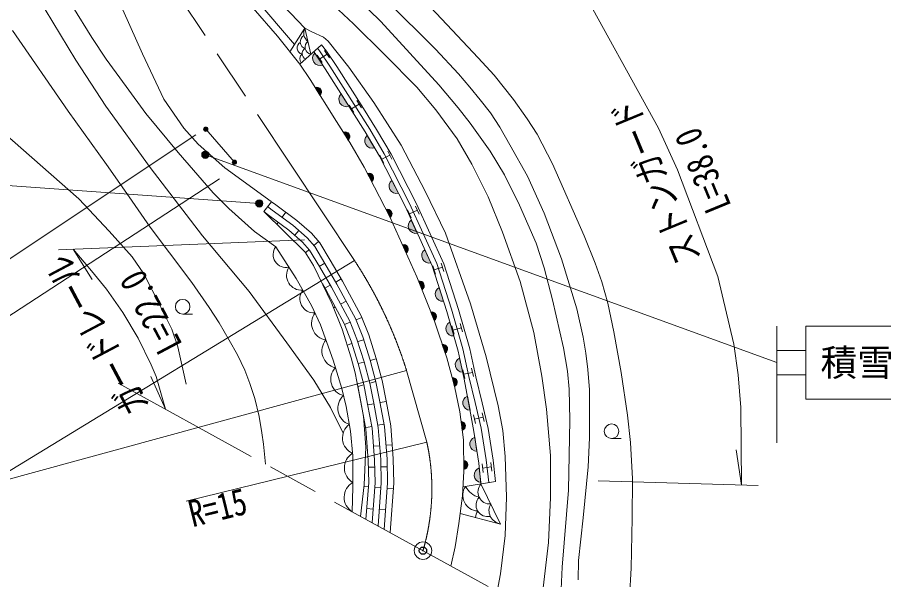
# Model space of a CAD drawing. Units: millimetres, scale not verified. Extents: x 40000 to 680000, y 20000 to 380000.
# Drawn here: x 230795 to 290082, y 242675 to 281173 of the extents above; entities that cross this region are included whole.
import ezdxf
from ezdxf.enums import TextEntityAlignment as Align

# ---------------------------------------------------------------- set-up
doc = ezdxf.new("R2010")
doc.units = ezdxf.units.MM
doc.header["$LTSCALE"] = 1000
doc.header["$PDMODE"] = 32
doc.header["$PDSIZE"] = 500
doc.linetypes.add('CHAIN', pattern=[18.5, 12, -1.5, 3.5, -1.5])
for name, color, linetype, lineweight in [('M-BGD', 7, 'Continuous', 13), ('M-BMK', 2, 'CHAIN', 13), ('M-BMK-SRVR', 3, 'Continuous', 13), ('M-STR-HTXT', 7, 'Continuous', 13), ('M-STR-STRC', 7, 'Continuous', 13)]:
    doc.layers.add(name, color=color, linetype=linetype, lineweight=lineweight)
doc.layers.add('M-OTRS', color=6, linetype='Continuous')
doc.styles.add('ＭＳ ゴシック', font='')
doc.styles.get('ＭＳ ゴシック').set_extended_font_data('MS Gothic')

msp = doc.modelspace()

# ---------------------------------------------------------------- hatches: boundary and pattern name
at = {"layer": 'M-BGD'}
for points in [[(251697, 277903, -0.82183), (251152, 278730)], [(251507, 275835), (251172, 276363, -0.84072)], [(253486, 275088, -0.82183), (252956, 275925)], [(243537, 273514, -1), (243837, 273514, -0.41421), (243687, 273364, -0.41421)], [(253446, 272773), (253111, 273301, -0.84072)], [(255240, 272238, -0.82183), (254738, 273093)], [(245505, 271250, -1), (245805, 271250, -0.41421), (245655, 271100, -0.41421)], [(255051, 269925), (254766, 270482, -0.84072)], [(256876, 269126, -0.82183), (256425, 270008)], [(256311, 267462), (256026, 268019, -0.84072)], [(258166, 266393, -0.82183), (257757, 267296)], [(257406, 265039), (257148, 265609, -0.84072)], [(259086, 264362, -0.82183), (258677, 265265)], [(258490, 262526), (258262, 263109, -0.84072)], [(259963, 261742, -0.82183), (259657, 262684)], [(259318, 260416), (259089, 260999, -0.84072)], [(260666, 259358, -0.82183), (260397, 260312)], [(260076, 258181), (259875, 258773, -0.84072)], [(261275, 256875, -0.82183), (261064, 257843)], [(260720, 255906), (260555, 256510, -0.84072)], [(261780, 254275, -0.82183), (261597, 255248)], [(261236, 252894), (261157, 253515, -0.84072)], [(262249, 251449, -0.82183), (262093, 252427)], [(261359, 250218), (261347, 250844, -0.84072)], [(262514, 249336, -0.82183), (262410, 250321)]]:
    msp.add_hatch(color=256, dxfattribs=at).paths.add_polyline_path(points)
at = {"layer": 'M-STR-HTXT'}
for points in [[(243881, 271888, -1), (243442, 271649, -0.41421), (243542, 271988, -0.41421)], [(247212, 268642, -0.41421), (247559, 268575, -0.41421), (247492, 268228, -1)]]:
    msp.add_hatch(color=256, dxfattribs=at).paths.add_polyline_path(points)

# ---------------------------------------------------------------- linework, layer by layer
at = {"layer": 'M-BGD'}
for p, q in [((250128, 277969), (251614, 279291)), ((251697, 277903), (251152, 278730)), ((251988, 278657), (251487, 278327)), ((251823, 278908), (252153, 278407)), ((251322, 278577), (251652, 278076)), ((251172, 276363), (251507, 275835)), ((253486, 275088), (252956, 275925)), ((253511, 275157), (253832, 274650)), ((254179, 275225), (253672, 274904)), ((254018, 275478), (254339, 274971)), ((243687, 273514), (245655, 271250)), ((253111, 273301), (253446, 272773)), ((255240, 272238), (254738, 273093)), ((255612, 271727), (255885, 271193)), ((256283, 271733), (255749, 271460)), ((256146, 272000), (256419, 271466)), ((254766, 270482), (255051, 269925)), ((256876, 269126), (256425, 270008)), ((247660, 267877), (248184, 268551)), ((256026, 268019), (256311, 267462)), ((257503, 267999), (257750, 267452)), ((258049, 268246), (258297, 267700)), ((249170, 267823), (248915, 267481)), ((258173, 267973), (257627, 267725)), ((248660, 267138), (248558, 267002)), ((258166, 266393), (257757, 267296)), ((250063, 266571), (249782, 266250)), ((251406, 265837), (251086, 265555)), ((257148, 265609), (257406, 265039)), ((250765, 265273), (250529, 265064)), ((259086, 264362), (258677, 265265)), ((251828, 264344), (251462, 264125)), ((259233, 264165), (259418, 263594)), ((259896, 264065), (259326, 263879)), ((259804, 264350), (259989, 263779)), ((252950, 263268), (252581, 263053)), ((252212, 262838), (251844, 262623)), ((258262, 263109), (258490, 262526)), ((259963, 261742), (259657, 262684)), ((253293, 261748), (252918, 261545)), ((252542, 261342), (252433, 261283)), ((259089, 260999), (259318, 260416)), ((242111, 260862), (242778, 260862)), ((253575, 260310), (253178, 260152)), ((254369, 260625), (253972, 260468)), ((260666, 259358), (260397, 260312)), ((260687, 259471), (260524, 260049)), ((260605, 259760), (261183, 259923)), ((261264, 259634), (261101, 260212)), ((254501, 259097), (254094, 258969)), ((253687, 258840), (253361, 258737)), ((259875, 258773), (260076, 258181)), ((254534, 257574), (254122, 257463)), ((255359, 257796), (254947, 257685)), ((261275, 256875), (261064, 257843)), ((261416, 256445), (261288, 257031)), ((261352, 256738), (261938, 256866)), ((262002, 256573), (261874, 257159)), ((255336, 256236), (254924, 256125)), ((260555, 256510), (260720, 255906)), ((254510, 256014), (254087, 255900)), ((261780, 254275), (261597, 255248)), ((255195, 254719), (254775, 254640)), ((256035, 254875), (255615, 254797)), ((262156, 253366), (262019, 253950)), ((262087, 253658), (262672, 253795)), ((262740, 253502), (262604, 254087)), ((255050, 253166), (254543, 253071)), ((255889, 253322), (255469, 253244)), ((261157, 253515), (261236, 252894)), ((262249, 251449), (262093, 252427)), ((271461, 252340), (272128, 252340)), ((255593, 251841), (255168, 251809)), ((256445, 251907), (256019, 251874)), ((261347, 250844), (261359, 250218)), ((255250, 250383), (254823, 250375)), ((256104, 250401), (255677, 250392)), ((262514, 249336), (262410, 250321)), ((262673, 250018), (262597, 250613)), ((262635, 250315), (263230, 250392)), ((263268, 250094), (263192, 250689)), ((254824, 249040), (254527, 249062)), ((255675, 248976), (255250, 249008)), ((261296, 249028), (263520, 249394)), ((263857, 246483), (262525, 249231)), ((256527, 248911), (256101, 248943)), ((255137, 247512), (254711, 247544)), ((255989, 247448), (255563, 247480)), ((263857, 246483), (261095, 247199))]:
    msp.add_line(p, q, dxfattribs=at)
for points in [[(250206, 314951), (246452, 314078), (242612, 312787), (239462, 311472), (238096, 310629), (236420, 309220), (234142, 306969), (232158, 304636), (231609, 303057), (231098, 300977), (230911, 298902), (231138, 297104), (231607, 295431), (232559, 292803), (234569, 288716), (236767, 284519), (239354, 278663), (240810, 275562), (242197, 273590), (243161, 272482), (244993, 270874), (248160, 268569)], [(245880, 291460), (247863, 288792), (250730, 285731), (255671, 280878), (259630, 276541), (260967, 274985), (261780, 273926), (263151, 272014), (264129, 270388), (265171, 268311), (266296, 265714), (266845, 264034), (267412, 261830), (268161, 258556), (268435, 256958), (268563, 255713), (268609, 253594), (268518, 248795), (268088, 243530), (267903, 239524)], [(248474, 265459), (247030, 266499), (245267, 268088), (244204, 269162), (241798, 271913), (239594, 274586), (238236, 276444), (236870, 278309), (235889, 279800), (234595, 281889), (233594, 283514), (232249, 285776), (231412, 287349), (230514, 289204)], [(266419, 240339), (266787, 242122), (267139, 245225), (267273, 248311), (267290, 251180), (267005, 254341), (266686, 256606), (266132, 259598), (265209, 263086), (263999, 266466), (263015, 268893), (261898, 271115), (260884, 272849), (259437, 274836), (258141, 276380), (255917, 278626), (253797, 280736), (250386, 283946), (248301, 286102), (245759, 288513)], [(253092, 252706), (252226, 254466), (251096, 256330), (249231, 258895), (246662, 262392), (243462, 266223), (239883, 270888), (236854, 275095), (234798, 278249), (232711, 281703), (231665, 283728), (230382, 286687)], [(244500, 286747), (247570, 283495), (250477, 280419), (250954, 280184), (251755, 279814), (252061, 279549), (253483, 277766), (255201, 275337), (257055, 272415), (258715, 269272), (260106, 266386), (261818, 261569), (262870, 257929), (263690, 254580), (264026, 252888), (264188, 251102), (264276, 248312), (264175, 245698), (263863, 243075), (263637, 241868)], [(243812, 285978), (245540, 284215), (247037, 282515), (249762, 279304)], [(256073, 282292), (259406, 278987), (260980, 277305), (261761, 276384), (262475, 275530), (263171, 274634), (263813, 273643), (264496, 272447), (265705, 270309), (266842, 267768), (268045, 264636), (269077, 261210), (269519, 259270), (269705, 258176), (269836, 257052), (269946, 255672), (269940, 252382), (269865, 250405), (269518, 246910), (269193, 243998), (269172, 242658)], [(272680, 241451), (272797, 243452), (272873, 246891), (272889, 249574), (272756, 252064), (272555, 253931), (272121, 256855), (271613, 259650), (271216, 261609), (270785, 263067), (270343, 264344), (269595, 266207), (267421, 271141), (266367, 273169), (265687, 274213), (264747, 275548), (263425, 277212), (262324, 278410), (260557, 280283), (258336, 282666)], [(260469, 243609), (260747, 244925), (261002, 246511), (261259, 248414), (261362, 250095), (261319, 252239), (261074, 254171), (260714, 255930), (260181, 257870), (259311, 260433), (258140, 263418), (256287, 267508), (254539, 270925), (253551, 272606), (252641, 274043), (250825, 276911), (250128, 277969), (248601, 279873), (246929, 281788)], [(247770, 250587), (247648, 251957), (247534, 252730), (247344, 253838), (247052, 255070), (246717, 256115), (246361, 257017), (245867, 258069), (245303, 259082), (244605, 260252), (243920, 261316), (242727, 263023), (241219, 265056), (239893, 266809), (238447, 268883), (236894, 271107), (234277, 274746), (230468, 280271)], [(249449, 278816), (250477, 280419), (250888, 278645)], [(263520, 249394), (263350, 250858), (263016, 253028), (262605, 254786), (262173, 256554), (261753, 258468), (260990, 261175), (259973, 264307), (258120, 268397), (256372, 271814), (255384, 273495), (254474, 274932), (252658, 277800), (251961, 278858), (251614, 279291)], [(262525, 249231), (262375, 250656), (262030, 252818), (261817, 254079), (261379, 256401), (260960, 258316), (260196, 261023), (259180, 264155), (257327, 268245), (255579, 271662), (254591, 273343), (253680, 274780), (251865, 277648), (251167, 278706), (251080, 278816)], [(263052, 249317), (262872, 250878), (262538, 253048), (262128, 254806), (261695, 256573), (261276, 258488), (260512, 261195), (259496, 264327), (257643, 268417), (255895, 271834), (254907, 273515), (253996, 274952), (252181, 277820), (251483, 278878), (251344, 279051)], [(242339, 256061), (241785, 258616), (241372, 259824), (240569, 261431), (239449, 263617), (238656, 264782), (237087, 266537), (235001, 268747), (229886, 273240)], [(247922, 268214), (248242, 267981), (249646, 266936), (250619, 266085), (251143, 265491), (251843, 264320), (252668, 262904), (253934, 260564), (254439, 259291), (254942, 257702), (255340, 256222), (255606, 254843), (255920, 253156), (256093, 250916), (256127, 249285), (255889, 246126)], [(248184, 268551), (248495, 268325), (249914, 267269), (250921, 266388), (251489, 265744), (252211, 264537), (253040, 263113), (254321, 260745), (254842, 259435), (255352, 257822), (255756, 256318), (256026, 254923), (256344, 253211), (256520, 250937), (256554, 249273), (256300, 245900)], [(247660, 267877), (247989, 267637), (249377, 266604), (250317, 265782), (250796, 265238), (251475, 264103), (252296, 262695), (253546, 260383), (254037, 259148), (254532, 257582), (254924, 256126), (255187, 254764), (255496, 253100), (255666, 250895), (255700, 249296), (255478, 246352)], [(254281, 247009), (254541, 249172), (254639, 251737), (254485, 253865), (253906, 256827), (253642, 257859), (253014, 259824), (252317, 261574), (251068, 264175), (250504, 265106), (247660, 267877)], [(253711, 247323), (253757, 249013), (253746, 251152), (253590, 252843), (253302, 254528), (252991, 255770), (252413, 257704), (251548, 260110), (250937, 261446), (249872, 263297), (248474, 265459)], [(251672, 262918), (251923, 262486), (253159, 260202), (253634, 259004), (254122, 257463), (254507, 256030), (254767, 254684), (255072, 253044), (255240, 250874), (255272, 249308), (255067, 246578)], [(254054, 256070), (254091, 255934), (254348, 254605), (254648, 252989), (254813, 250854), (254845, 249320), (254655, 246804)]]:
    msp.add_lwpolyline(points, dxfattribs=at)
for centre, radius in [((243687, 273514), 150), ((245655, 271250), 150), ((242111, 261362), 500), ((271461, 252840), 500)]:
    msp.add_circle(centre, radius, dxfattribs=at)
for centre, radius, start, end in [((250661, 279499), 504, 119.95867, 251.10674), ((251071, 280089), 679, 150.96027, 235.13002), ((250356, 279078), 421, 117.77895, 260.15388), ((250983, 279135), 498, 127.1215, 258.96879), ((250596, 278320), 464, 132.33295, 215.63735), ((250666, 278678), 383, 116.04718, 248.39432), ((251506, 278370), 505, 134.56366, 292.22185), ((251293, 276070), 318, 312.22446, 112.44219), ((253303, 275559), 505, 133.50423, 291.16242), ((253232, 273008), 318, 312.25181, 112.46955), ((255073, 272715), 505, 131.60831, 289.2665), ((254859, 270179), 318, 306.98734, 107.20507), ((256738, 269611), 505, 128.26711, 285.9253), ((256120, 267716), 318, 306.98734, 107.20507), ((258051, 266885), 505, 125.54638, 283.20457), ((257227, 265301), 318, 304.26661, 104.48434), ((249194, 264934), 891, 143.86999, 281.89342), ((258971, 264854), 505, 125.54638, 283.20457), ((250241, 263513), 1023, 147.56825, 275.19412), ((258325, 262798), 318, 301.30387, 101.5216), ((259903, 262243), 505, 119.15016, 276.80835), ((251099, 261904), 967, 142.38367, 274.13483), ((252088, 260232), 1160, 142.39712, 261.42674), ((259153, 260687), 318, 301.30387, 101.5216), ((260626, 259861), 505, 116.92283, 274.58102), ((252797, 258330), 1160, 139.45633, 258.48595), ((259924, 258459), 318, 298.64774, 98.86547), ((261265, 257380), 505, 113.5157, 271.17389), ((253406, 256393), 1160, 136.41894, 255.44856), ((260585, 256194), 318, 295.23836, 95.45609), ((253890, 254406), 1160, 131.90086, 250.93048), ((261785, 254780), 505, 111.85977, 269.51796), ((254206, 252380), 1160, 126.79876, 245.82838), ((261143, 253198), 318, 287.10771, 87.32544), ((262267, 251954), 505, 110.23987, 267.89806), ((254333, 250329), 1160, 121.20163, 240.23126), ((261298, 250530), 318, 281.03483, 81.25256), ((262560, 249839), 505, 107.1753, 264.83349), ((254322, 248309), 1160, 119.19207, 238.22169), ((262348, 248450), 1069, 145.44791, 267.26761), ((262743, 249711), 1433, 207.18686, 256.05816), ((263140, 248680), 825, 138.1597, 273.56788), ((262985, 247783), 796, 137.57596, 282.87108), ((263982, 247404), 911, 150.23699, 261.49058), ((263373, 246755), 1245, 149.74782, 172.03627)]:
    msp.add_arc(centre, radius, start, end, dxfattribs=at)
at = {"layer": 'M-BMK'}
for p, q in [((253871, 264519), (234648, 293480)), ((258822, 252081), (257427, 257006)), ((279230, 233299), (237694, 256124))]:
    msp.add_line(p, q, dxfattribs=at)
for centre, radius, start, end in [((228794, 248053), 30000, 17.36433, 33.29055), ((244164, 248894), 15000, 343.60925, 12.26967)]:
    msp.add_arc(centre, radius, start, end, dxfattribs=at)
at = {"layer": 'M-BMK-SRVR'}
msp.add_circle((258555, 244661), 600, dxfattribs=at)
at = {"layer": 'M-OTRS'}
msp.add_point((258555, 244661), dxfattribs=at)
at = {"layer": 'M-STR-HTXT'}
for p, q in [((243014, 273118), (222177, 259274)), ((243662, 271768), (282762, 257536)), ((244627, 270114), (223767, 256517)), ((247352, 268435), (224777, 270047)), ((250453, 265951), (233617, 265255)), ((234607, 265296), (235919, 263221)), ((253871, 264519), (221551, 244827)), ((257427, 257006), (228556, 249095)), ((240939, 254341), (239934, 256581)), ((258822, 252081), (242346, 248043)), ((280347, 249146), (279989, 251575)), ((270554, 249438), (281492, 249112))]:
    msp.add_line(p, q, dxfattribs=at)
for points in [[(280347, 249146), (280312, 254460), (280124, 256707), (279827, 258789), (278739, 263423), (275967, 270734), (274667, 273586), (269091, 283747), (265991, 288757)], [(240939, 254341), (240291, 256575), (239947, 257378), (239066, 259216), (238017, 260957), (236895, 262560), (235865, 263812), (234607, 265296)]]:
    msp.add_lwpolyline(points, dxfattribs=at)
for centre in [(243662, 271768), (247352, 268435)]:
    msp.add_circle(centre, 250, dxfattribs=at)
at = {"layer": 'M-STR-STRC'}
for p, q in [((282762, 252036), (282762, 260036)), ((284762, 260036), (322762, 260036)), ((284762, 255036), (284762, 260036)), ((284762, 258370), (282762, 258370)), ((284762, 256703), (282762, 256703)), ((284762, 255036), (322762, 255036))]:
    msp.add_line(p, q, dxfattribs=at)

# ---------------------------------------------------------------- texts
at = {"layer": 'M-STR-HTXT', "style": 'ＭＳ ゴシック', "width": 0.8}
for s, rotation, p in [('ストンガード', 112.405, (275816, 270432)), ('L=38.0', 112.405, (279048, 271232)), ('ガードレール', 117.917, (237510, 260097)), ('L=22.0', 117.917, (241216, 261656))]:
    msp.add_text(s, height=1833, rotation=rotation, dxfattribs=at).set_placement(p, align=Align.BOTTOM_CENTER)
msp.add_text('R=15', height=1833, rotation=13.774, dxfattribs=at).set_placement((242346, 248043), align=Align.TOP_LEFT)
at = {"layer": 'M-STR-STRC', "style": 'ＭＳ ゴシック'}
msp.add_text('積雪深路面凍結センサー', height=1833, dxfattribs=at).set_placement((285762, 257536), align=Align.MIDDLE_LEFT)

doc.saveas('drawing.dxf')
